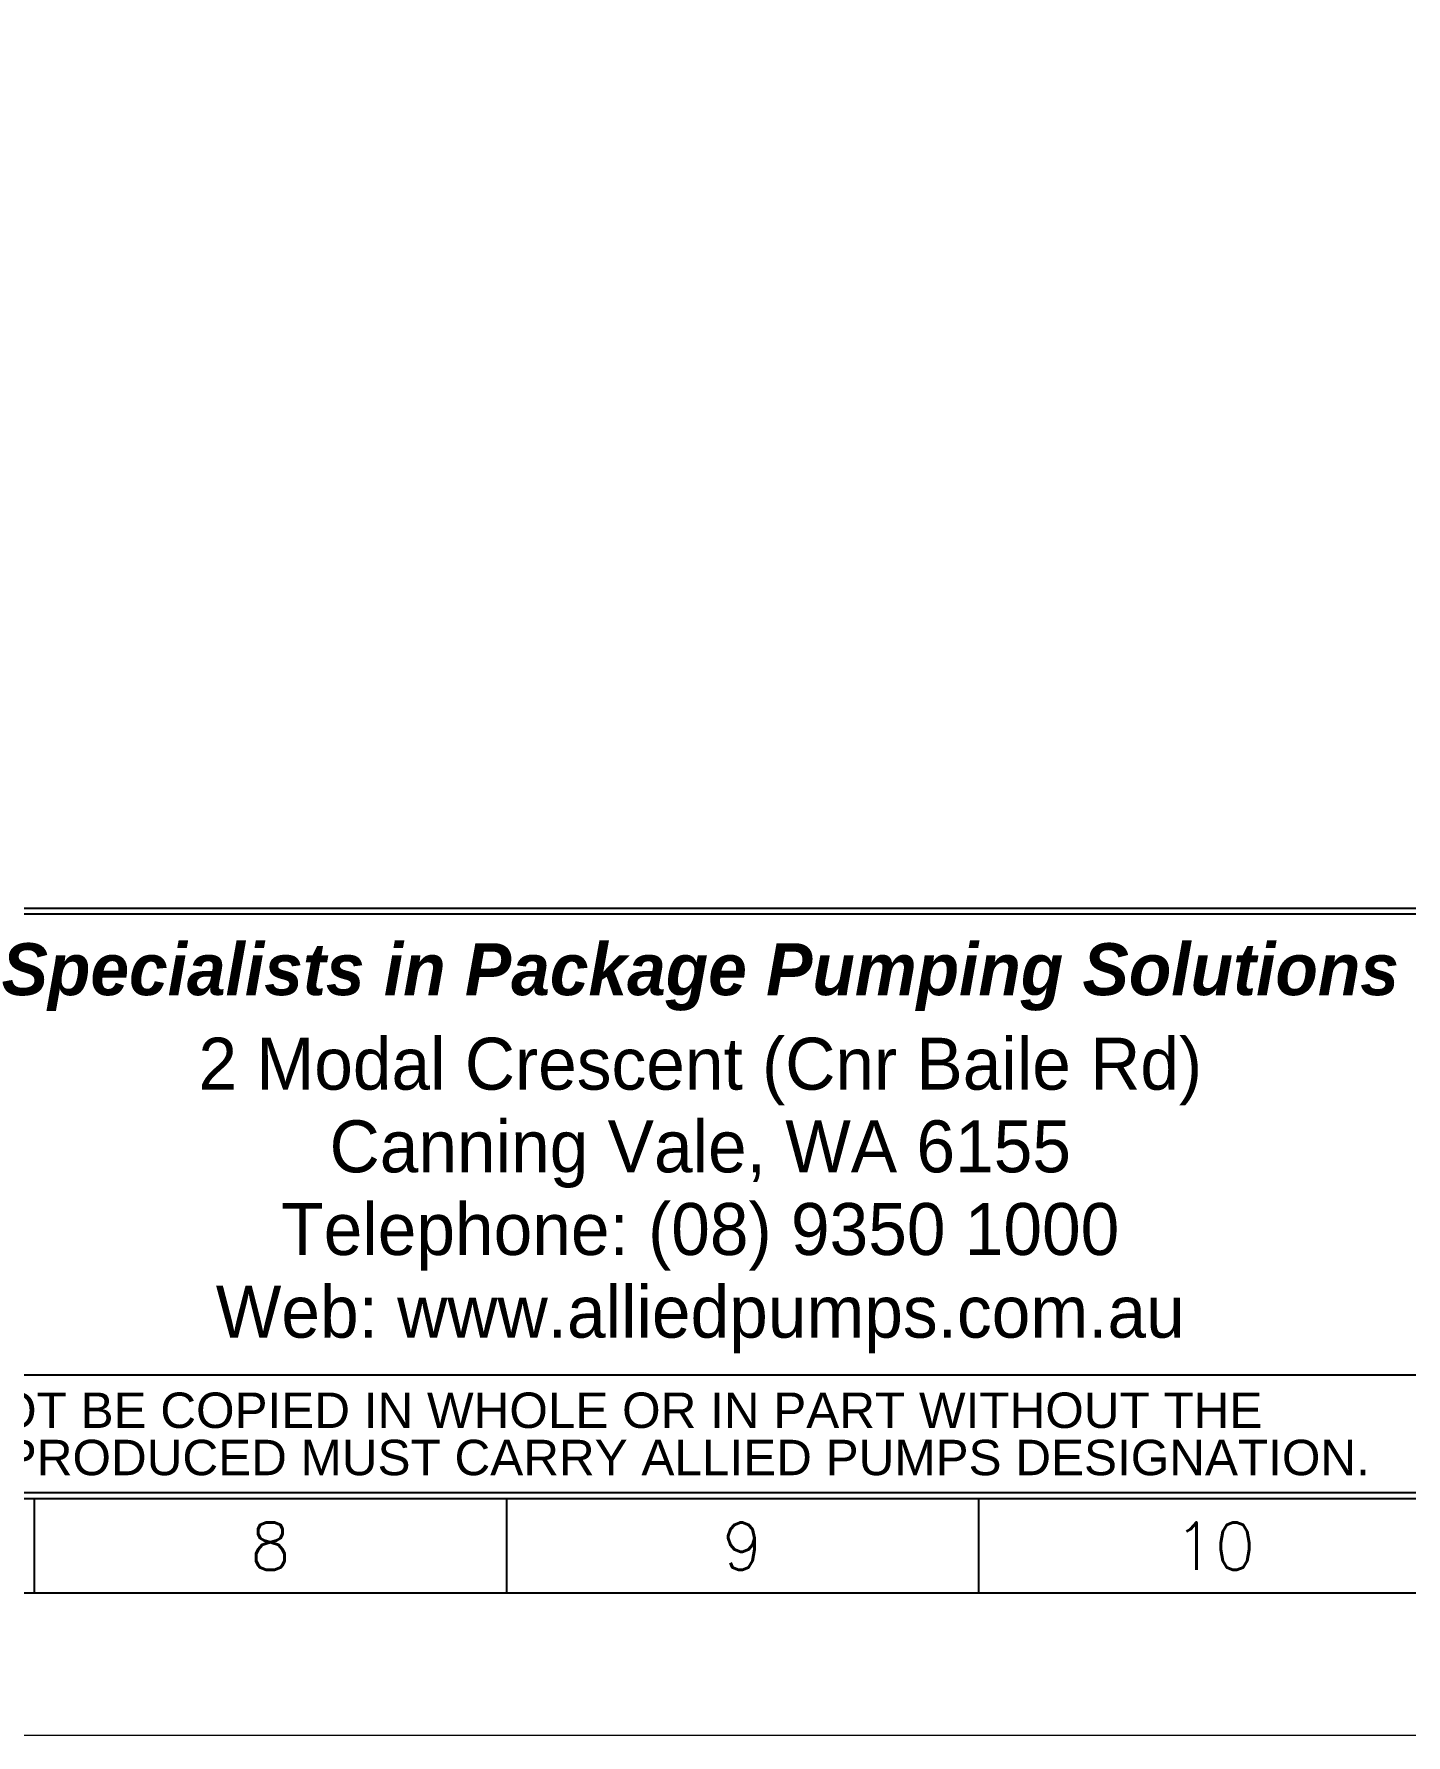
# Paper-space layout 'BB100110' of a CAD drawing. Header units: millimetres. Extents: x 571 to 1412, y -35 to 560.
# Drawn here: x 870.9 to 987.3, y -34.6 to 109.6 of the extents above; entities that cross this region are included whole.
import ezdxf
from ezdxf.enums import TextEntityAlignment as Align

# ---------------------------------------------------------------- set-up
doc = ezdxf.new("R2010")
doc.units = ezdxf.units.MM
for name, color, linetype in [('.TITLE BLOCK ATTRIBUTES', 2, 'Continuous'), ('.TITLE BLOCK OUTLINE', 151, 'Continuous'), ('.TITLE BLOCK TEXT', 3, 'Continuous')]:
    doc.layers.add(name, color=color, linetype=linetype)
doc.layers.add('.TITLE PAGE OUTLINE', color=252, linetype='Continuous', plot=False)
doc.styles.add('GillSansB', font='')
doc.styles.add('GillSansMT', font='GIL_____.TTF')
doc.styles.add('ROMANS', font='romans')
doc.styles.get("Standard").update_dxf_attribs({"font": 'arial.ttf'})
doc.styles.add('style1', font='FRABK.TTF')
doc.styles.get('GillSansB').set_extended_font_data('Gill Sans MT', italic=True, bold=True)

# ---------------------------------------------------------------- blocks, each defined once
blk = doc.blocks.new('AP TITLE BLOCK A3')
at = {"layer": '.TITLE BLOCK OUTLINE'}
for p, q in [((409.75, 35), (10.25, 35)), ((409.75, 34.75), (10.25, 34.75)), ((92.639, 15.25), (208.764, 15.25)), ((409.75, 10.25), (10.25, 10.25)), ((410, 10), (10, 10)), ((150, 10), (150, 6)), ((170, 10), (170, 6)), ((190, 10), (190, 6)), ((414, 6), (6, 6))]:
    blk.add_line(p, q, dxfattribs=at)
at = {"layer": '.TITLE PAGE OUTLINE', "linetype": 'Continuous', "lineweight": 0}
blk.add_3dface([(0, 0), (420, 0), (420, 297), (0, 297)], dxfattribs=at)
at = {"layer": '.TITLE BLOCK ATTRIBUTES', "style": 'style1'}
for tag, p in [('REVF', (12.75, 33)), ('00.00.06', (20.75, 33)), ('DRN6', (29.25, 33)), ('CHK6', (35.25, 33)), ('APP6', (41.25, 33)), ('REVE', (12.75, 29.5)), ('00.00.05', (20.75, 29.5)), ('DRN5', (29.25, 29.5)), ('CHK5', (35.25, 29.5)), ('APP5', (41.25, 29.5)), ('REVD', (12.75, 26)), ('00.00.04', (20.75, 26)), ('DRN4', (29.25, 26)), ('CHK4', (35.25, 26)), ('APP4', (41.25, 26)), ('REVC', (12.75, 22.5)), ('00.00.03', (20.75, 22.5)), ('DRN3', (29.25, 22.5)), ('CHK3', (35.25, 22.5)), ('APP3', (41.25, 22.5)), ('REVB', (12.75, 19)), ('00.00.02', (20.75, 19)), ('DRN2', (29.25, 19)), ('CHK2', (35.25, 19)), ('APP2', (41.25, 19)), ('REVA', (12.75, 15.5)), ('00.00.01', (20.75, 15.5)), ('DRN1', (29.25, 15.5)), ('CHK1', (35.25, 15.5)), ('APP1', (41.25, 15.5))]:
    blk.add_attdef(tag, text='', height=1.5, dxfattribs=at).set_placement(p, align=Align.MIDDLE_CENTER)
for tag, height, p in [('DESRP6', 1.5, (45.702, 33)), ('CLIENT', 3, (258.264, 31.25)), ('TITLE1', 3, (318.014, 31.25)), ('DESRP5', 1.5, (45.702, 29.5)), ('TITLE2', 3, (318.014, 26)), ('DESRP4', 1.5, (45.702, 26)), ('PROJ1', 3, (258.264, 24.75)), ('DESRP3', 1.5, (45.702, 22.5)), ('TITLE3', 3, (318.014, 20.875)), ('PROJ2', 3, (258.264, 20.25)), ('DESRP2', 1.5, (45.702, 19)), ('DESRP1', 1.5, (45.702, 15.5)), ('SHN', 3, (258.264, 13.75)), ('DRGNO.', 3, (318.014, 13.75)), ('A', 3, (404.579, 13.75))]:
    blk.add_attdef(tag, text='', height=height, dxfattribs=at).set_placement(p, align=Align.MIDDLE_LEFT)
at = {"layer": '.TITLE BLOCK ATTRIBUTES', "style": 'ROMANS'}
for tag, p in [('DRN', (248.764, 33)), ('CHK', (248.764, 29.5)), ('APP', (248.764, 26)), ('DATE', (248.764, 22.5)), ('SCALE', (248.764, 19)), ('TOL', (248.764, 15.5)), ('PGES', (248.764, 12))]:
    blk.add_attdef(tag, text='', height=1.5, dxfattribs=at).set_placement(p, align=Align.MIDDLE_RIGHT)
at = {"layer": '.TITLE BLOCK TEXT'}
for s, style, p in [('Specialists in Package Pumping Solutions', 'GillSansB', (178.212, 31.323)), ('2 Modal Crescent (Cnr Baile Rd)', 'GillSansMT', (178.212, 27.323)), ('Canning Vale, WA 6155', 'GillSansMT', (178.212, 23.823)), ('Telephone: (08) 9350 1000', 'GillSansMT', (178.212, 20.323)), ('Web: www.alliedpumps.com.au', 'GillSansMT', (178.212, 16.823))]:
    blk.add_text(s, height=2.2, dxfattribs=dict(at, style=style)).set_placement(p, align=Align.CENTER)
for s, p in [('COPYRIGHT. THIS DRAWING AND DESIGN MUST NOT BE COPIED IN WHOLE OR IN PART WITHOUT THE', (97.139, 13.75)), ('WRITTEN CONSENT OF ALLIED PUMPS AND AS REPRODUCED MUST CARRY ALLIED PUMPS DESIGNATION.', (97.139, 11.75))]:
    blk.add_text(s, height=1.5, dxfattribs=at).set_placement(p, align=Align.MIDDLE_LEFT)
at = {"layer": '.TITLE BLOCK TEXT', "style": 'ROMANS'}
for s, p in [('8', (160, 8)), ('9', (180, 8)), ('10', (200, 8))]:
    blk.add_text(s, height=2, dxfattribs=at).set_placement(p, align=Align.MIDDLE_CENTER)

psp = doc.layouts.new('BB100110')

# ---------------------------------------------------------------- block references
at = {"xscale": 2.002380952380918, "yscale": 2.002380952380918, "zscale": 2.002380952380918}
psp.add_blockref('AP TITLE BLOCK A3', (570.58, -34.6), dxfattribs=at)

doc.saveas('drawing.dxf')
